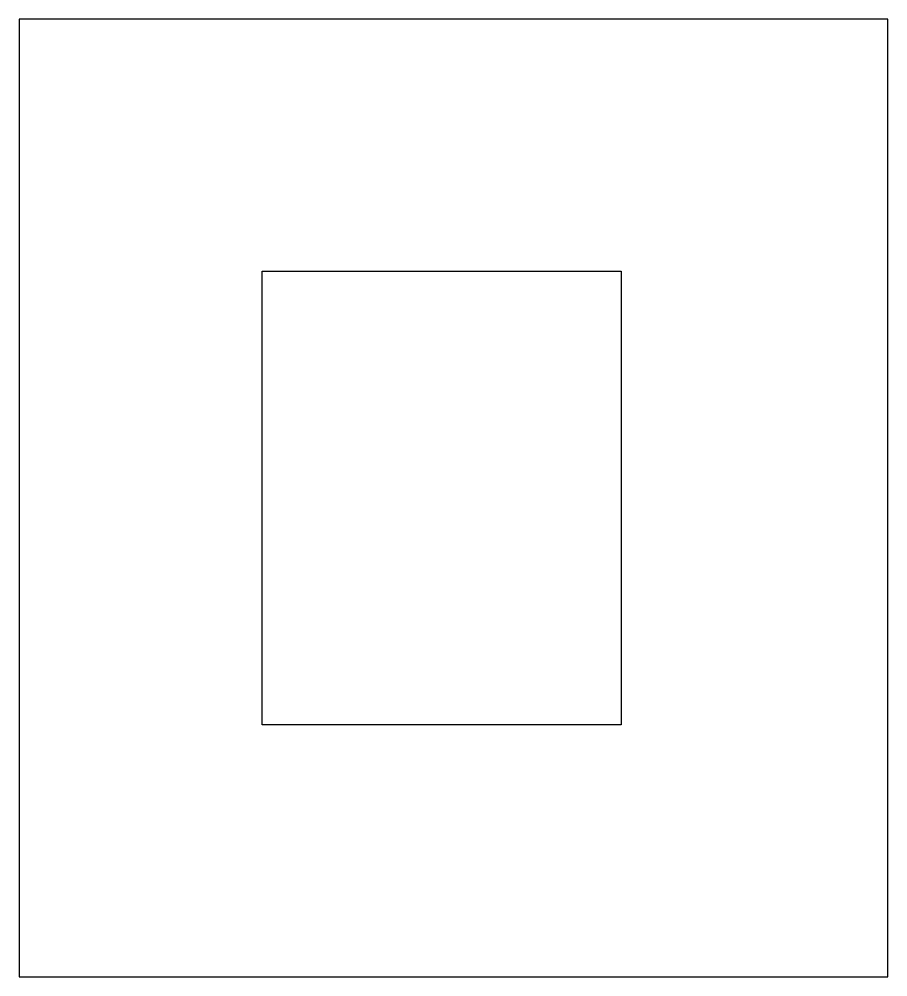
# Model space of a CAD drawing. Header units: millimetres. Extents: x -460 to 0, y -507 to 0.
import ezdxf

# ---------------------------------------------------------------- set-up
doc = ezdxf.new("R2010")
doc.units = ezdxf.units.MM

msp = doc.modelspace()

# ---------------------------------------------------------------- linework, layer by layer
for points in [[(0, 0), (-460, 0), (-460, -507), (0, -507)], [(-331.3, -373.5), (-331.3, -133.5), (-141.3, -133.5), (-141.3, -373.5)]]:
    msp.add_lwpolyline(points, close=True)

doc.saveas('drawing.dxf')
